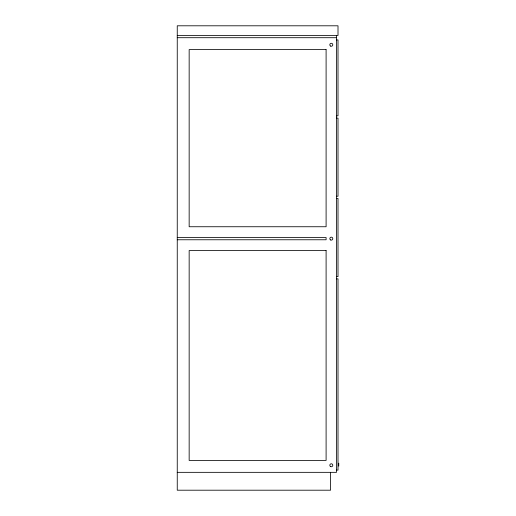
<?xml version="1.0" encoding="UTF-8"?>
<svg xmlns="http://www.w3.org/2000/svg" width="516" height="516" viewBox="0 0 516 516"><rect width="100%" height="100%" fill="white"/><g stroke="black" fill="none" stroke-linecap="round" stroke-linejoin="round"><path stroke-width="0.77" d="M177.252 35.475L338.006 35.475L338.006 25.8L177.252 25.8L177.252 490.2L330.562 490.2L330.562 472.34M177.252 37.707L336.516 37.707M336.516 39.938L338.006 39.938L338.006 115.848L336.516 115.848M336.516 118.093L338.006 118.093L338.006 196.228L336.516 196.228M336.516 198.46L338.006 198.46L338.006 276.608L336.516 276.608M177.252 237.534L326.099 237.534L326.099 239.766L177.252 239.766M336.516 278.84L338.006 278.84L338.006 470.108L336.516 470.108M177.252 472.34L336.516 472.34L336.516 35.475M338.748 463.162L338.748 466.135M326.099 49.613L189.159 49.613L189.159 226.743L326.099 226.743L326.099 49.613M326.099 250.557L189.159 250.557L189.159 460.433L326.099 460.433L326.099 250.557M330.562 46.066A1.49 1.49 0 0 0 332.794 44.776A1.49 1.49 0 0 0 330.562 43.486A1.49 1.49 0 0 0 330.562 46.066M330.562 466.554A1.49 1.49 0 0 0 332.794 465.271A1.49 1.49 0 0 0 330.562 463.981A1.49 1.49 0 0 0 330.562 466.554M330.562 239.94A1.49 1.49 0 0 0 332.794 238.65A1.49 1.49 0 0 0 330.562 237.36A1.49 1.49 0 0 0 330.562 239.94"/></g></svg>
